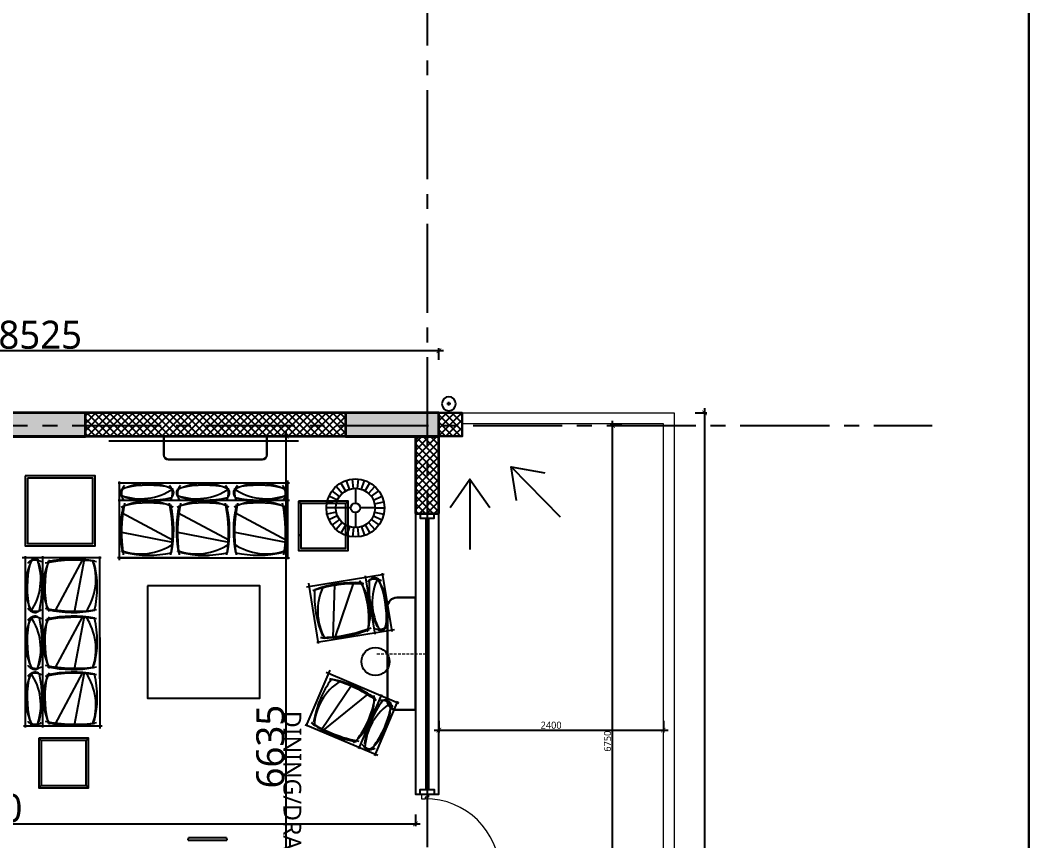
# Model space of a CAD drawing. Header units: millimetres. Extents: x -2409243 to -2334937, y -643723 to -441957.
# Drawn here: x -2382875 to -2372090, y -540583 to -531808 of the extents above; entities that cross this region are included whole.
import ezdxf

# ---------------------------------------------------------------- set-up
doc = ezdxf.new("R2010")
doc.units = ezdxf.units.MM
doc.header["$MEASUREMENT"] = 0
doc.header["$PDMODE"] = 67
doc.linetypes.add('CENTER2', pattern=[28.575, 19.05, -3.175, 3.175, -3.175])
doc.linetypes.add('DASHED2', pattern=[0.375, 0.25, -0.125])
for name, color, linetype in [('A-Anno-Dims', 7, 'Continuous'), ('A-Anno-Grid Lines', 154, 'Continuous'), ('A-Railing', 4, 'Continuous'), ('A-Wall Patt', 8, 'Continuous'), ('A-Window', 4, 'Continuous'), ('S-Conc Patt', 9, 'Continuous'), ('TAGS', 7, 'Continuous')]:
    doc.layers.add(name, color=color, linetype=linetype)
for name, color, linetype, lineweight in [('A-Detail Lines', 8, 'Continuous', 25), ('A-Door', 4, 'Continuous', 9), ('A-DTLS-Elevation', 4, 'Continuous', 25), ('A-Wall Ele', 3, 'Continuous', 20), ('A-Wall Sec', 1, 'Continuous', 30), ('AREA', 6, 'Continuous', 25), ('HVAC Units', 60, 'Continuous', 30), ('S-Concrete', 40, 'Continuous', 30)]:
    doc.layers.add(name, color=color, linetype=linetype, lineweight=lineweight)
doc.layers.add('I-Furniture', color=7, linetype='Continuous', lineweight=25, true_color=0xd17000)
doc.layers.get('A-Anno-Dims').off()
doc.styles.get("Standard").update_dxf_attribs({"font": 'trebuc.ttf'})
doc.dimstyles.new('DIM 1', dxfattribs={"dimtxt": 175, "dimasz": 200, "dimexe": 100, "dimexo": 50, "dimgap": 125, "dimtad": 3, "dimdec": 0, "dimtxsty": 'Standard', "dimblk": 'OBLIQUE', "dimcen": 250, "dimdle": 100, "dimclrd": 256, "dimclre": 256, "dimclrt": 256, "dimadec": 0, "dimazin": 0, "dimtfac": 1, "dimtdec": 0, "dimtmove": 1, "dimatfit": 3, "dimldrblk": 'OBLIQUE', "dimfxl": 300, "dimfxlon": 1, "dimlwd": -1, "dimlwe": -1, "dimarcsym": 0})
doc.dimstyles.new('IIITD_WD_M @ 50', dxfattribs={"dimscale": 50, "dimtxt": 1.5, "dimasz": 1, "dimexe": 0.5, "dimexo": 0.25, "dimgap": 0.3, "dimtad": 1, "dimdec": 0, "dimrnd": 1, "dimzin": 0, "dimdsep": 46, "dimtxsty": 'Standard', "dimblk": 'ARCHTICK', "dimcen": 0.2, "dimdle": 1, "dimclrd": 1, "dimclre": 1, "dimclrt": 5, "dimadec": 0, "dimazin": 0, "dimtfac": 1, "dimtdec": 0, "dimtofl": 0, "dimtmove": 0, "dimatfit": 0, "dimfxl": 2, "dimfxlon": 1, "dimtolj": 1, "dimtzin": 0, "dimlwd": -1, "dimlwe": -1, "dimarcsym": 0})
pattern_1 = [(225, (-1525842.595, -758873.084), (39.7747564, -39.7747564), []), (315, (-1525842.595, -758873.084), (39.7747564, 39.7747564), [])]

# ---------------------------------------------------------------- blocks, each defined once
blk = doc.blocks.new('Cols Residences')
at = {"layer": 'S-Conc Patt'}
for points in [[(-5172, -18649), (-4922, -18649), (-4922, -17649), (-5172, -17649)], [(-5172, -22429), (-4922, -22429), (-4922, -21429), (-5172, -21429)]]:
    blk.add_hatch(color=256, dxfattribs=at).paths.add_polyline_path(points)
at = {"layer": 'S-Concrete', "lineweight": 35}
for points in [[(-5172, -18649), (-4922, -18649), (-4922, -17649), (-5172, -17649)], [(-5172, -22429), (-4922, -22429), (-4922, -21429), (-5172, -21429)]]:
    blk.add_lwpolyline(points, close=True, dxfattribs=at)
blk = doc.blocks.new('Big Drawing Win 3000')
at = {"layer": 'A-Window', "color": 2, "lineweight": 60}
blk.add_line((-25650, -16077), (-28550, -16077), dxfattribs=at)
at = {"layer": 'A-Window'}
for points in [[(-25600, -15952), (-28600, -15952), (-28600, -16202), (-25600, -16202)], [(-28600, -16002), (-28550, -16002), (-28550, -16152), (-28600, -16152)], [(-25600, -16002), (-25650, -16002), (-25650, -16152), (-25600, -16152)]]:
    blk.add_lwpolyline(points, dxfattribs=at)
blk = doc.blocks.new('ABL_Door_S - 900 x 2100-6-3 Second Floor Lvl')
at = {"layer": 'A-Door', "color": 5, "lineweight": 18}
for p, q in [((-450, 37), (-400, 37)), ((-450, -38), (-450, 37)), ((-400, 37), (-400, -3)), ((400, 37), (400, -3)), ((450, 37), (400, 37)), ((450, -38), (450, 37)), ((-450, -38), (-415, -38)), ((-380, -38), (-450, -38)), ((-415, -3), (-400, -3)), ((-415, -38), (-415, -3)), ((-415, -38), (-415, -802)), ((-380, -38), (-380, -802)), ((415, -3), (400, -3)), ((415, -38), (415, -3)), ((450, -38), (415, -38))]:
    blk.add_line(p, q, dxfattribs=at)
blk.add_lwpolyline([(-380, -802), (-415, -802)], dxfattribs=at)
at = {"layer": 'A-Door', "lineweight": 18}
blk.add_arc((-400, -3), 800, 271.4325, 0, dxfattribs=at)
at = {"layer": 'A-Door', "color": 5, "lineweight": 18}
blk.add_arc((-400, -3), 800, 268.9256, 271.0744, dxfattribs=at)
blk = doc.blocks.new('Grid Residences')
at = {"layer": 'A-Anno-Grid Lines', "linetype": 'CENTER2', "ltscale": 50}
for p, q in [((-5057, 2923), (-5057, -27704)), ((12818, -22304), (-37818, -22304))]:
    blk.add_line(p, q, dxfattribs=at)
blk = doc.blocks.new('_Oblique')
at = {"layer": 'AREA', "color": 0, "lineweight": -2}
blk.add_line((-0.5, -0.5), (0.5, 0.5), dxfattribs=at)
blk = doc.blocks.new('RW pipe')
at = {"layer": 'A-Detail Lines'}
for points in [[(-912743, 292075), (-912783, 292075)], [(-912763, 292095), (-912763, 292055)]]:
    blk.add_lwpolyline(points, dxfattribs=at)
at = {"layer": 'A-DTLS-Elevation'}
blk.add_circle((-912763, 292075), 75, dxfattribs=at)
blk = doc.blocks.new('Spilt In')
at = {"layer": 'HVAC Units'}
for p, q in [((-864649, 191054), (-864649, 191254)), ((-864599, 191304), (-863599, 191304)), ((-863549, 191254), (-863549, 191054)), ((-863549, 191054), (-864649, 191054))]:
    blk.add_line(p, q, dxfattribs=at)
for centre, start, end in [((-864599, 191254), 90, 180), ((-863599, 191254), 0, 90)]:
    blk.add_arc(centre, 50, start, end, dxfattribs=at)
blk = doc.blocks.new('Int. Un Split')
at = {"layer": 'HVAC Units'}
for p, q in [((-200, 600), (0, 600)), ((0, 600), (0, -600)), ((-300, -500), (-300, 500)), ((0, -600), (-200, -600))]:
    blk.add_line(p, q, dxfattribs=at)
at = {"layer": 'HVAC Units', "color": 8, "linetype": 'DASHED2', "lineweight": 5, "ltscale": 120}
blk.add_line((-412, 0), (148, 0), dxfattribs=at)
at = {"layer": 'HVAC Units'}
for centre, start, end in [((-200, 500), 90, 180), ((-200, -500), 180, 270)]:
    blk.add_arc(centre, 100, start, end, dxfattribs=at)
blk = doc.blocks.new('A$C656051B6')
for points in [[(-1417, 344), (-864, 51)], [(-1415, 365), (-850, 255)], [(-807, 344), (-254, 51)], [(-805, 365), (-240, 255)], [(-206, 344), (347, 51)], [(-204, 365), (360, 255)]]:
    blk.add_lwpolyline(points)
at = {"layer": 'I-Furniture'}
for p, q in [((-1433, 546), (-1433, -298)), ((367, 557), (367, -285)), ((-141, 531), (-1449, 531)), ((-583, 531), (390, 531)), ((-1451, -83), (382, -83)), ((-1451, -269), (382, -269))]:
    blk.add_line(p, q, dxfattribs=at)
blk.add_lwpolyline([(367, -130), (367, -285)], dxfattribs=at)
at = {"layer": 'I-Furniture', "color": 0, "linetype": 'ByBlock'}
for centre, radius, start, end in [((-194, 240), 1227, 168.9018, 192.6543), ((-1117, -593), 1096, 77.1427, 103.7087), ((-2077, 240), 1227, 347.3457, 11.0982), ((417, 240), 1227, 168.9018, 192.6543), ((-544, -593), 1096, 76.2913, 102.8573), ((-1467, 240), 1227, 347.3457, 11.0982), ((1015, 240), 1227, 168.9018, 192.6543), ((55, -593), 1096, 76.2913, 102.8573), ((-869, 240), 1227, 347.3457, 11.0982), ((-1117, 1039), 1096, 256.2913, 282.8573), ((-1117, -1183), 1096, 77.1427, 103.7087), ((-544, 1039), 1096, 257.1427, 283.7087), ((-544, -1183), 1096, 76.2913, 102.8573), ((55, 1039), 1096, 257.1427, 283.7087), ((55, -1183), 1096, 76.2913, 102.8573), ((-1356, -164), 65, 130.337, 237.1972), ((-1117, 850), 1096, 256.2913, 282.8573), ((-915, -164), 65, 302.8028, 49.663), ((-745, -164), 65, 130.337, 237.1972), ((-544, 850), 1096, 257.1427, 283.7087), ((-305, -164), 65, 302.8028, 49.663), ((-147, -164), 65, 130.337, 237.1972), ((55, 850), 1096, 257.1427, 283.7087), ((293, -164), 65, 302.8028, 49.663)]:
    blk.add_arc(centre, radius, start, end, dxfattribs=at)
at = {"layer": 'I-Furniture', "linetype": 'ByBlock'}
for centre, radius, start, end in [((-1204, -124), 613, 55.5808, 109.7795), ((118, 265), 1527, 171.2723, 192.0385), ((-2389, 265), 1527, 347.9615, 8.7277), ((-457, -124), 613, 70.2205, 124.4192), ((729, 265), 1527, 171.2723, 192.0385), ((-1779, 265), 1527, 347.9615, 8.7277), ((142, -124), 613, 70.2205, 124.4192), ((1327, 265), 1527, 171.2723, 192.0385), ((-1181, 265), 1527, 347.9615, 8.7277), ((-1130, 527), 603, 242.1393, 296.7643), ((-1204, -714), 613, 55.5808, 109.7795), ((-1283, -158), 125, 149.2427, 222.9121), ((-987, -158), 125, 317.0879, 30.7573), ((-531, 527), 603, 243.2357, 297.8607), ((-457, -714), 613, 70.2205, 124.4192), ((-673, -158), 125, 149.2427, 222.9121), ((-377, -158), 125, 317.0879, 30.7573), ((67, 527), 603, 243.2357, 297.8607), ((142, -714), 613, 70.2205, 124.4192), ((-75, -158), 125, 149.2427, 222.9121), ((221, -158), 125, 317.0879, 30.7573), ((-1130, 338), 603, 242.1393, 296.7643), ((-531, 338), 603, 243.2357, 297.8607), ((67, 338), 603, 243.2357, 297.8607)]:
    blk.add_arc(centre, radius, start, end, dxfattribs=at)
blk = doc.blocks.new('couch')
for points in [[(-1417, 344), (-867, 51)], [(-1415, 365), (-853, 255)]]:
    blk.add_lwpolyline(points)
at = {"layer": 'I-Furniture'}
for p, q in [((-1433, 546), (-1433, -298)), ((-832, 557), (-832, -285)), ((-797, 531), (-1449, 531)), ((-1451, -83), (-818, -83)), ((-1451, -269), (-818, -269))]:
    blk.add_line(p, q, dxfattribs=at)
at = {"layer": 'I-Furniture', "color": 0, "linetype": 'ByBlock'}
for centre, radius, start, end in [((-194, 240), 1227, 168.9018, 192.6543), ((-1119, -579), 1083, 77.062, 103.7948), ((-2081, 240), 1227, 347.3457, 11.0982), ((-1119, 1026), 1083, 256.2052, 282.938), ((-1119, -1170), 1083, 77.062, 103.7948), ((-1356, -164), 65, 130.337, 237.1972), ((-1119, 836), 1083, 256.2052, 282.938), ((-918, -164), 65, 302.8028, 49.663)]:
    blk.add_arc(centre, radius, start, end, dxfattribs=at)
at = {"layer": 'I-Furniture', "linetype": 'ByBlock'}
for centre, radius, start, end in [((-1205, -117), 606, 55.3912, 109.8857), ((118, 265), 1527, 171.2723, 192.0385), ((-2393, 265), 1527, 347.9615, 8.7277), ((-1131, 521), 597, 241.9847, 296.9126), ((-1205, -708), 606, 55.3912, 109.8857), ((-1283, -158), 125, 149.2427, 222.9121), ((-991, -158), 125, 317.0879, 30.7573), ((-1131, 331), 597, 241.9847, 296.9126)]:
    blk.add_arc(centre, radius, start, end, dxfattribs=at)
blk = doc.blocks.new('A$C356C794F')
at = {"layer": 'I-Furniture'}
for points in [[(-134, 171), (-193, 252)], [(-96, 193), (-137, 285)], [(-55, 207), (-75, 305)], [(-11, 211), (-11, 311)], [(33, 207), (54, 305)], [(74, 193), (115, 285)], [(113, 171), (171, 252)], [(-193, 106), (-279, 156)], [(-167, 142), (-241, 209)], [(-11, 211), (-11, 51)], [(145, 142), (219, 209)], [(171, 106), (258, 156)], [(-220, 23), (-319, 34)], [(-211, 66), (-306, 97)], [(-221, 1), (-61, 1)], [(39, 1), (199, 1)], [(189, 66), (284, 97)], [(198, 23), (297, 34)], [(-220, -20), (-319, -31)], [(-211, -63), (-306, -94)], [(-193, -104), (-279, -154)], [(-11, -49), (-11, -209)], [(171, -104), (258, -154)], [(189, -63), (284, -94)], [(198, -20), (297, -31)], [(-167, -139), (-241, -206)], [(-134, -168), (-193, -249)], [(-96, -190), (-137, -282)], [(-55, -204), (-75, -302)], [(-11, -209), (-11, -309)], [(33, -204), (54, -302)], [(74, -190), (115, -282)], [(113, -168), (171, -249)], [(145, -139), (219, -206)]]:
    blk.add_lwpolyline(points, dxfattribs=at)
for radius in [310, 210, 50]:
    blk.add_circle((-11, 1), radius, dxfattribs=at)
blk = doc.blocks.new('A$C02F26D92')
at = {"layer": 'I-Furniture'}
for p, q in [((-511, 505), (-536, 530)), ((-31, 505), (-6, 530)), ((-511, 25), (-536, 0)), ((-31, 25), (-6, 0))]:
    blk.add_line(p, q, dxfattribs=at)
for points in [[(-536, 0), (-6, 0), (-6, 530), (-536, 530)], [(-511, 25), (-31, 25), (-31, 505), (-511, 505)]]:
    blk.add_lwpolyline(points, close=True, dxfattribs=at)
blk = doc.blocks.new('_ArchTick')
at = {"color": 0, "linetype": 'ByBlock', "const_width": 0.15}
blk.add_lwpolyline([(-0.5, -0.5), (0.5, 0.5)], dxfattribs=at)
blk = doc.blocks.new('*D701')
at = {"layer": 'A-Railing', "color": 1}
for p, q in [((-2387948, -540302), (-2387948, -540427)), ((-2378648, -540302), (-2378648, -540427)), ((-2387998, -540402), (-2378598, -540402))]:
    blk.add_line(p, q, dxfattribs=at)
at = {"layer": 'Defpoints', "color": 0}
for p in [(-2387948, -539892), (-2378648, -539892), (-2378648, -540402)]:
    blk.add_point(p, dxfattribs=at)
at = {"layer": 'A-Railing', "color": 1, "xscale": 50, "yscale": 50, "zscale": 50, "rotation": 180}
blk.add_blockref('_ArchTick', (-2387948, -540402), dxfattribs=at)
at = {"layer": 'A-Railing', "color": 1, "xscale": 50, "yscale": 50, "zscale": 50}
blk.add_blockref('_ArchTick', (-2378648, -540402), dxfattribs=at)
at = {"layer": 'A-Railing', "color": 5, "insert": (-2383298, -540234), "char_height": 300, "attachment_point": 5}
blk.add_mtext('\\A1;9300', dxfattribs=at)
blk = doc.blocks.new('*D703')
at = {"layer": 'A-Railing', "color": 1}
for p, q in [((-2378398, -539299), (-2378398, -539424)), ((-2375998, -539299), (-2375998, -539424)), ((-2378448, -539399), (-2375948, -539399))]:
    blk.add_line(p, q, dxfattribs=at)
at = {"layer": 'Defpoints', "color": 0}
for p in [(-2378398, -536257), (-2375998, -536257), (-2375998, -539399)]:
    blk.add_point(p, dxfattribs=at)
at = {"layer": 'A-Railing', "color": 1, "xscale": 50, "yscale": 50, "zscale": 50, "rotation": 180}
blk.add_blockref('_ArchTick', (-2378398, -539399), dxfattribs=at)
at = {"layer": 'A-Railing', "color": 1, "xscale": 50, "yscale": 50, "zscale": 50}
blk.add_blockref('_ArchTick', (-2375998, -539399), dxfattribs=at)
at = {"layer": 'A-Railing', "color": 5, "insert": (-2377198, -539346), "char_height": 75, "attachment_point": 5}
blk.add_mtext('\\A1;2400', dxfattribs=at)
blk = doc.blocks.new('*D704')
at = {"layer": 'A-Railing', "color": 1}
for p, q in [((-2376542, -542942), (-2376542, -536092)), ((-2376442, -536142), (-2376567, -536142)), ((-2376442, -542892), (-2376567, -542892))]:
    blk.add_line(p, q, dxfattribs=at)
at = {"layer": 'Defpoints', "color": 0}
for p in [(-2376542, -536142), (-2375998, -536142), (-2375998, -542892)]:
    blk.add_point(p, dxfattribs=at)
at = {"layer": 'A-Railing', "color": 1, "xscale": 50, "yscale": 50, "zscale": 50}
for p, rotation in [((-2376542, -536142), 90), ((-2376542, -542892), 270)]:
    blk.add_blockref('_ArchTick', p, dxfattribs=dict(at, rotation=rotation))
at = {"layer": 'A-Railing', "color": 5, "insert": (-2376595, -539517), "char_height": 75, "attachment_point": 5, "rotation": 90}
blk.add_mtext('\\A1;6750', dxfattribs=at)
blk = doc.blocks.new('*D729')
at = {"layer": 'A-Railing', "color": 1}
for p, q in [((-2386973, -535341), (-2378348, -535341)), ((-2386923, -535441), (-2386923, -535316)), ((-2378398, -535441), (-2378398, -535316))]:
    blk.add_line(p, q, dxfattribs=at)
at = {"layer": 'Defpoints', "color": 0}
for p in [(-2378398, -535341), (-2386923, -536142), (-2378398, -536132)]:
    blk.add_point(p, dxfattribs=at)
at = {"layer": 'A-Railing', "color": 1, "xscale": 50, "yscale": 50, "zscale": 50, "rotation": 180}
blk.add_blockref('_ArchTick', (-2386923, -535341), dxfattribs=at)
at = {"layer": 'A-Railing', "color": 1, "xscale": 50, "yscale": 50, "zscale": 50}
blk.add_blockref('_ArchTick', (-2378398, -535341), dxfattribs=at)
at = {"layer": 'A-Railing', "color": 5, "insert": (-2382661, -535173), "char_height": 300, "attachment_point": 5}
blk.add_mtext('\\A1;8525', dxfattribs=at)
blk = doc.blocks.new('*D730')
at = {"layer": 'A-Railing', "color": 1}
for p, q in [((-2375658, -536007), (-2375533, -536007)), ((-2375558, -535957), (-2375558, -551222)), ((-2375658, -551172), (-2375533, -551172))]:
    blk.add_line(p, q, dxfattribs=at)
at = {"layer": 'Defpoints', "color": 0}
for p in [(-2378523, -536007), (-2378523, -551172), (-2375558, -551172)]:
    blk.add_point(p, dxfattribs=at)
at = {"layer": 'A-Railing', "color": 1, "xscale": 50, "yscale": 50, "zscale": 50}
for p, rotation in [((-2375558, -536007), 90), ((-2375558, -551172), 270)]:
    blk.add_blockref('_ArchTick', p, dxfattribs=dict(at, rotation=rotation))
at = {"layer": 'A-Railing', "color": 5, "insert": (-2375726, -543590), "char_height": 300, "attachment_point": 5, "rotation": 90}
blk.add_mtext('\\A1;15165', dxfattribs=at)
blk = doc.blocks.new('*D778')
at = {"layer": 'A-Railing', "color": 1}
for p, q in [((-2380031, -542942), (-2380031, -536207)), ((-2379931, -536257), (-2380056, -536257)), ((-2379931, -542892), (-2380056, -542892))]:
    blk.add_line(p, q, dxfattribs=at)
at = {"layer": 'Defpoints', "color": 0}
for p in [(-2380031, -536257), (-2378648, -536257), (-2378648, -542892)]:
    blk.add_point(p, dxfattribs=at)
at = {"layer": 'A-Railing', "color": 1, "xscale": 50, "yscale": 50, "zscale": 50}
for p, rotation in [((-2380031, -536257), 90), ((-2380031, -542892), 270)]:
    blk.add_blockref('_ArchTick', p, dxfattribs=dict(at, rotation=rotation))
at = {"layer": 'A-Railing', "color": 5, "insert": (-2380199, -539575), "char_height": 300, "attachment_point": 5, "rotation": 90}
blk.add_mtext('\\A1;6635', dxfattribs=at)

msp = doc.modelspace()

# ---------------------------------------------------------------- hatches: boundary and pattern name
at = {"layer": 'A-Wall Patt'}
h = msp.add_hatch(dxfattribs=at)
h.set_pattern_fill('ANSI37', color=256, scale=450, angle=180, style=0)
h.set_pattern_definition(pattern_1)
h.paths.add_polyline_path([(-2379398.2, -536257.2), (-2379398.2, -536007.2), (-2382178.2, -536007.2), (-2382178.2, -536257.2)])
h = msp.add_hatch(dxfattribs=at)
h.set_pattern_fill('ANSI37', color=256, scale=450, angle=180, style=0)
h.set_pattern_definition([(225, (-2378245.93, -536100.284), (39.775, -39.775), []), (315, (-2378245.93, -536100.284), (39.775, 39.775), [])])
h.paths.add_polyline_path([(-2378148.2, -536007.2), (-2378398.2, -536007.2), (-2378398.2, -536257.2), (-2378148.2, -536257.2)])
h = msp.add_hatch(dxfattribs=at)
h.set_pattern_fill('ANSI37', color=256, scale=450, angle=180, style=0)
h.set_pattern_definition(pattern_1)
h.paths.add_polyline_path([(-2378648.2, -537082.2), (-2378398.2, -537082.2), (-2378398.2, -536257.2), (-2378648.2, -536257.2)])

# ---------------------------------------------------------------- linework, layer by layer
at = {"layer": 'A-Wall Ele'}
for p, q in [((-2378148.2, -536007.2), (-2375883.2, -536007.2)), ((-2378148.2, -536007.2), (-2375883.2, -536007.2)), ((-2375883.2, -536007.2), (-2375883.2, -543007.2)), ((-2375883.2, -536007.2), (-2375883.2, -543007.2)), ((-2375998.2, -536122.2), (-2378148.2, -536122.2)), ((-2375998.2, -536122.2), (-2378148.2, -536122.2)), ((-2375998.2, -542892.2), (-2375998.2, -536122.2)), ((-2375998.2, -542892.2), (-2375998.2, -536122.2))]:
    msp.add_line(p, q, dxfattribs=at)
at = {"layer": 'A-Wall Patt'}
msp.add_line((-2372090.2, -571588.7), (-2372090.2, -515837.4), dxfattribs=at)
at = {"layer": 'A-Wall Sec', "lineweight": 35}
for p, q in [((-2379398.2, -536007.2), (-2382178.2, -536007.2)), ((-2379398.2, -536007.2), (-2382178.2, -536007.2)), ((-2382178.2, -536257.2), (-2379398.2, -536257.2)), ((-2382178.2, -536257.2), (-2379398.2, -536257.2)), ((-2378648.2, -536257.2), (-2378648.2, -537082.2)), ((-2378648.2, -536257.2), (-2378648.2, -537082.2)), ((-2378398.2, -537082.2), (-2378398.2, -536257.2)), ((-2378398.2, -537082.2), (-2378398.2, -536257.2)), ((-2378648.2, -537082.2), (-2378398.2, -537082.2)), ((-2378648.2, -537082.2), (-2378398.2, -537082.2))]:
    msp.add_line(p, q, dxfattribs=at)
at = {"layer": 'A-Wall Sec'}
msp.add_lwpolyline([(-2378398.2, -536007.2), (-2378148.2, -536007.2), (-2378148.2, -536257.2), (-2378398.2, -536257.2)], dxfattribs=at)
msp.add_lwpolyline([(-2378398.2, -536007.2), (-2378148.2, -536007.2), (-2378148.2, -536257.2), (-2378398.2, -536257.2)], dxfattribs=at)
at = {"layer": 'I-Furniture'}
for p, q in [((-2381928.2, -536307.2), (-2379898.2, -536307.2)), ((-2379874, -536974.6), (-2379899, -536949.6)), ((-2379394, -536974.6), (-2379369, -536949.6)), ((-2379874, -537304.6), (-2379899, -537329.6)), ((-2379394, -537304.6), (-2379369, -537329.6)), ((-2381813.2, -537557.2), (-2380013.2, -537557.2)), ((-2381079.1, -540576.2), (-2381075.1, -540550.8)), ((-2380668.7, -540550.8), (-2381075.1, -540550.8)), ((-2380668.7, -540550.8), (-2380664.7, -540576.2)), ((-2381079.1, -540576.2), (-2380664.8, -540576.2))]:
    msp.add_line(p, q, dxfattribs=at)
at = {"layer": 'I-Furniture', "color": 6}
msp.add_lwpolyline([(-2372090.2, -515837.4), (-2372090.2, -571588.7), (-2409243.5, -571588.7), (-2409243.5, -515837.4)], close=True, dxfattribs=at)
at = {"layer": 'I-Furniture'}
for points in [[(-2382823.4, -536679.7), (-2382823.4, -537429.7), (-2382073.4, -537429.7), (-2382073.4, -536679.7)], [(-2382798.4, -536704.7), (-2382798.4, -537404.7), (-2382098.4, -537404.7), (-2382098.4, -536704.7)], [(-2379899, -536949.6), (-2379899, -537479.6), (-2379369, -537479.6), (-2379369, -536949.6)], [(-2379874, -536974.6), (-2379874, -537454.6), (-2379394, -537454.6), (-2379394, -536974.6)], [(-2381513.2, -537857.6), (-2381513.2, -539057.6), (-2380313.2, -539057.6), (-2380313.2, -537857.6)]]:
    msp.add_lwpolyline(points, close=True, dxfattribs=at)
msp.add_circle((-2379076.7, -538665.6), 150, dxfattribs=at)
at = {"layer": 'S-Concrete', "lineweight": 35}
for points in [[(-2382178.2, -536257.2), (-2382178.2, -536007.2), (-2383178.2, -536007.2), (-2383178.2, -536257.2)], [(-2378398.2, -536257.2), (-2378398.2, -536007.2), (-2379398.2, -536007.2), (-2379398.2, -536257.2)]]:
    msp.add_lwpolyline(points, close=True, dxfattribs=at)

# ---------------------------------------------------------------- block references
at = {"layer": 'A-Anno-Dims', "rotation": 90}
msp.add_blockref('Big Drawing Win 3000', (-2394600.4, -511482.2), dxfattribs=at)
msp.add_blockref('Big Drawing Win 3000', (-2394600.4, -511482.2), dxfattribs=at)
at = {"layer": 'A-Anno-Grid Lines', "rotation": 90}
msp.add_blockref('Grid Residences', (-2400827.4, -531085.6), dxfattribs=at)
at = {"layer": 'A-Door', "rotation": 90}
msp.add_blockref('ABL_Door_S - 900 x 2100-6-3 Second Floor Lvl', (-2378548.2, -540532.2), dxfattribs=at)
msp.add_blockref('ABL_Door_S - 900 x 2100-6-3 Second Floor Lvl', (-2378548.2, -540532.2), dxfattribs=at)
at = {"layer": 'A-DTLS-Elevation', "xscale": -1, "rotation": 179.6023910865641}
msp.add_blockref('RW pipe', (-1463523.7, -250175.2), dxfattribs=at)
at = {"layer": 'HVAC Units', "xscale": -1, "rotation": 180}
msp.add_blockref('Spilt In', (-1516689.4, -345202.7), dxfattribs=at)
at = {"layer": 'HVAC Units'}
msp.add_blockref('Int. Un Split', (-2378648.2, -538582.2), dxfattribs=at)
msp.add_blockref('Int. Un Split', (-2378648.2, -538582.2), dxfattribs=at)
at = {"layer": 'I-Furniture', "linetype": 'Continuous'}
for p, rotation in [((-2381445.7, -537026.1), 180), ((-2382554.4, -538990.3), 270)]:
    msp.add_blockref('A$C656051B6', p, dxfattribs=dict(at, rotation=rotation))
at = {"layer": 'I-Furniture'}
for name, p, rotation in [('A$C356C794F', (-2379292.1, -537034.4), 270), ('couch', (-2379398.3, -536955.5), 99.3233607273251), ('couch', (-2378763.9, -538231.9), 66.96162689601837), ('A$C02F26D92', (-2382674.6, -540021.1), 270)]:
    msp.add_blockref(name, p, dxfattribs=dict(at, rotation=rotation))
at = {"layer": 'S-Concrete', "rotation": 90}
msp.add_blockref('Cols Residences', (-2400827.4, -531085.6), dxfattribs=at)

# ---------------------------------------------------------------- texts
at = {"layer": 'TAGS'}
msp.add_text('DINING/DRAWING', height=189.951, rotation=270, dxfattribs=at).set_placement((-2380060.1, -539192.9))

# ---------------------------------------------------------------- dimensions: what is measured, and where the dimension line sits
at = {"layer": 'A-Railing'}
for base, p1, p2, override, picture, middle in [((-2378398.2, -535340.7), (-2386923.2, -536142.2), (-2378398.2, -536132.2), {"dimtxt": 6, "dimarcsym": 1}, '*D729', (-2382660.7, -535173.1)), ((-2375998.2, -539399.4), (-2378398.2, -536257.2), (-2375998.2, -536257.2), {"dimarcsym": 1}, '*D703', (-2377198.2, -539346.3)), ((-2378648.2, -540401.9), (-2387948.2, -539892.2), (-2378648.2, -539892.2), {"dimtxt": 6, "dimarcsym": 1}, '*D701', (-2383298.2, -540233.7))]:
    dim = msp.add_linear_dim(base=base, p1=p1, p2=p2, dimstyle='IIITD_WD_M @ 50', override=override, dxfattribs=at)
    dim.commit()
    dim.dimension.update_dxf_attribs({"geometry": picture, "text_midpoint": middle})
for base, p1, p2, override, picture, middle in [((-2375558.3, -551172.2), (-2378523.2, -536007.2), (-2378523.2, -551172.2), {"dimtxt": 6, "dimarcsym": 1}, '*D730', (-2375726.5, -543589.7)), ((-2376542, -536142.2), (-2375998.2, -542892.2), (-2375998.2, -536142.2), {"dimarcsym": 1}, '*D704', (-2376595.3, -539517.2)), ((-2380030.6, -536257.2), (-2378648.2, -542892.2), (-2378648.2, -536257.2), {"dimtxt": 6, "dimarcsym": 1}, '*D778', (-2380198.7, -539574.7))]:
    dim = msp.add_linear_dim(base=base, p1=p1, p2=p2, angle=90, dimstyle='IIITD_WD_M @ 50', override=override, dxfattribs=at)
    dim.commit()
    dim.dimension.update_dxf_attribs({"geometry": picture, "text_midpoint": middle})

# ---------------------------------------------------------------- leaders
at = {"layer": 'A-Detail Lines'}
for points in [[(-2377627, -536581.8), (-2377101.4, -537116.7)], [(-2378065.8, -536717), (-2378065.8, -537466.9)]]:
    msp.add_leader(points, dimstyle='DIM 1', override={"dimasz": 300, "dimgap": 125, "dimtad": 0, "dimldrblk": 'Open90'}, dxfattribs=at)

doc.saveas('drawing.dxf')
